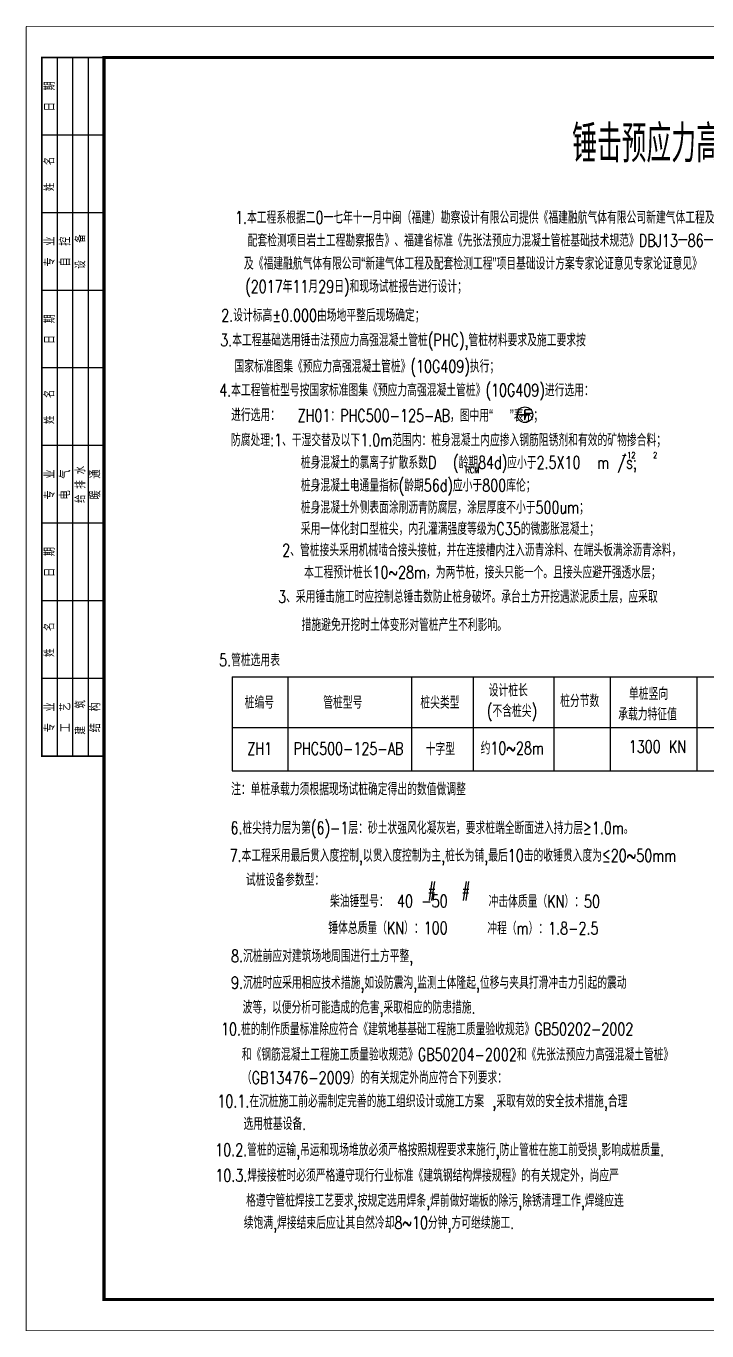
# Model space of a CAD drawing. Extents: x 5827 to 252697, y -546879 to 4066219.
# Drawn here: x 46554 to 68485, y -248210 to -206190 of the extents above; entities that cross this region are included whole.
import ezdxf

# ---------------------------------------------------------------- set-up
doc = ezdxf.new("R2010")
doc.units = 0
doc.header["$MEASUREMENT"] = 0
for name, color, linetype in [('DIMENSION', 3, 'Continuous'), ('FRAME', 3, 'Continuous'), ('填充', 8, 'Continuous')]:
    doc.layers.add(name, color=color, linetype=linetype)
doc.styles.add('DXFS', font='txt.shx', dxfattribs={"width": 0.7, "bigfont": 'dxfs.shx'})

# ---------------------------------------------------------------- blocks, each defined once
blk = doc.blocks.new('A$C2F0C53E4')
at = {"layer": 'FRAME', "lineweight": 18}
blk.add_line((0, 0), (0, 42000), dxfattribs=at)
at = {"layer": 'FRAME'}
for points in [[(10, 42010, 20, 20, 0), (10, 10, 20, 20, 0), (59410, 10, 20, 20, 0), (59410, 42010, 20, 20, 0)], [(2510, 41010, 100, 100, 0), (2510, 1010, 100, 100, 0), (58410, 1010, 100, 100, 0), (58410, 41010, 100, 100, 0)]]:
    blk.add_lwpolyline(points, format="xyseb", close=True, dxfattribs=at)
blk.add_lwpolyline([(2510, 41010, 50, 50, 0), (510, 41010, 50, 50, 0), (510, 18510, 50, 50, 0), (2510, 18510, 50, 50, 0)], format="xyseb", dxfattribs=at)
for points in [[(1010, 18510), (1010, 41010)], [(1510, 18510), (1510, 41010)], [(2010, 18510), (2010, 41010)], [(2510, 38510), (510, 38510)], [(2510, 36010), (510, 36010)], [(2510, 33510), (510, 33510)], [(2510, 31010), (510, 31010)], [(2510, 28510), (510, 28510)], [(2510, 26010), (510, 26010)], [(2510, 23510), (510, 23510)], [(2510, 21010), (510, 21010)]]:
    blk.add_lwpolyline(points, dxfattribs=at)
at = {"layer": 'FRAME', "char_height": 300, "attachment_point": 5, "rotation": 90, "style": 'DXFS'}
for s, insert, width in [('{\\f宋体|b0|i0|c134|p2;日\\Ftxt.shx,dxfs.shx|c134;  \\f宋体|b0|i0|c134|p2;期\\P}', (760, 39760), 1132.5), ('姓   名', (760, 37260), 1185), ('{\\f宋体|b0|i0|c134|p2;专\\Ftxt.shx,dxfs.shx|c134;  \\f宋体|b0|i0|c134|p2;业\\P}', (760, 34760), 1203.38), ('{\\f宋体|b0|i0|c134|p2;自\\Ftxt.shx,dxfs.shx|c134;  \\f宋体|b0|i0|c134|p2;控\\P}', (1260, 34760), 1148.25), ('设   备', (1760, 34760), 1227), ('{\\f宋体|b0|i0|c134|p2;日\\Ftxt.shx,dxfs.shx|c134;  \\f宋体|b0|i0|c134|p2;期\\P}', (760, 32260), 1132.5), ('姓   名', (760, 29760), 1185), ('给 排 水', (1760, 27260), 1352.62), ('{\\f宋体|b0|i0|c134|p2;专\\Ftxt.shx,dxfs.shx|c134;  \\f宋体|b0|i0|c134|p2;业\\P}', (760, 27260), 1203.38), ('{\\f宋体|b0|i0|c134|p2;电\\Ftxt.shx,dxfs.shx|c134;  \\f宋体|b0|i0|c134|p2;气\\P}', (1260, 27260), 1182.38), ('{\\f宋体|b0|i0|c134|p2;暖\\Ftxt.shx,dxfs.shx|c134;  \\f宋体|b0|i0|c134|p2;通\\P}', (2230, 27260), 1200.75), ('{\\f宋体|b0|i0|c134|p2;日\\Ftxt.shx,dxfs.shx|c134;  \\f宋体|b0|i0|c134|p2;期\\P}', (760, 24760), 1132.5), ('姓   名', (760, 22260), 1185), ('{\\f宋体|b0|i0|c134|p2;专\\Ftxt.shx,dxfs.shx|c134;  \\f宋体|b0|i0|c134|p2;业\\P}', (760, 19760), 1203.38), ('{\\f宋体|b0|i0|c134|p2;工\\Ftxt.shx,dxfs.shx|c134;  \\f宋体|b0|i0|c134|p2;艺\\P}', (1260, 19760), 1177.12), ('建   筑', (1760, 19760), 1206), ('{\\f宋体|b0|i0|c134|p2;结\\Ftxt.shx,dxfs.shx|c134;  \\f宋体|b0|i0|c134|p2;构\\P}', (2230, 19760), 1192.88)]:
    blk.add_mtext(s, dxfattribs=dict(at, insert=insert, width=width))

msp = doc.modelspace()

# ---------------------------------------------------------------- linework, layer by layer
at = {"layer": 'DIMENSION', "color": 1, "linetype": 'Continuous'}
for p, q in [((53192.047, -227149.819), (71770.889, -227149.819)), ((53192.047, -227149.819), (53192.047, -230169.041)), ((54982.506, -227149.819), (54982.506, -230169.041)), ((58972.769, -227149.819), (58972.769, -230169.041)), ((60957.694, -227149.819), (60957.694, -230169.041)), ((63549.694, -227149.819), (63549.694, -230169.041)), ((65364.032, -227149.819), (65364.032, -230169.041)), ((68155.512, -227149.819), (68155.512, -230169.041)), ((53192.047, -228775.554), (71770.889, -228775.554)), ((53192.047, -230169.041), (71770.889, -230169.041))]:
    msp.add_line(p, q, dxfattribs=at)
at = {"layer": 'DIMENSION', "color": 1, "linetype": 'Continuous', "const_width": 53.333}
for points in [[(62463.608, -218706.042), (62783.608, -218706.042)], [(62623.608, -218546.042), (62623.608, -218866.042)]]:
    msp.add_lwpolyline(points, dxfattribs=at)
at = {"layer": 'DIMENSION', "color": 1, "linetype": 'Continuous'}
msp.add_circle((62623.608, -218706.042), 250, dxfattribs=at)

# ---------------------------------------------------------------- block references
at = {"layer": '填充'}
msp.add_blockref('A$C2F0C53E4', (46554, -248209.5), dxfattribs=at)

# ---------------------------------------------------------------- texts
at = {"layer": 'DIMENSION', "style": 'DXFS', "width": 0.7}
msp.add_text('锤击预应力高强混凝土管桩设计说明', height=1200, dxfattribs=at).set_placement((64145.551, -210579.551))
at = {"layer": 'DIMENSION', "color": 1, "linetype": 'Continuous', "style": 'DXFS', "width": 0.75}
for s, height, p in [('1.本工程系根据二0一七年十一月中闽（福建）勘察设计有限公司提供《福建融航气体有限公司新建气体工程及', 400, (53285.595, -212553.9)), ('(2017年11月29日)和现场试桩报告进行设计；', 400, (53610.865, -214774.296)), ('进行选用：', 400, (53158.864, -218912.221)), ('ZH01：PHC500-125-AB，图中用“  ”表示；', 400, (55302.464, -218930.716)), ('防腐处理:1、干湿交替及以下1.0m范围内：桩身混凝土内应掺入钢筋阻锈剂和有效的矿物掺合料；', 400, (53153.611, -219720.673)), ('桩身混凝土的氯离子扩散系数D  (龄期84d)应小于2.5X10  m /s;', 400, (55404.679, -220443.633)), ('-12', 200, (65737.643, -220107.362)), ('2', 200, (66751.424, -220107.362)), ('RCM', 200, (60706.839, -220587.387)), ('桩身混凝土电通量指标(龄期56d)应小于800库伦；', 400, (55404.679, -221179.817)), ('桩身混凝土外侧表面涂刷沥青防腐层，涂层厚度不小于500um；', 400, (55404.679, -221889.137)), ('采用一体化封口型桩尖，内孔灌满强度等级为C35的微膨胀混凝土；', 400, (55404.679, -222576.316)), ('2、管桩接头采用机械啮合接头接桩，并在连接槽内注入沥青涂料、在端头板满涂沥青涂料，', 400, (54803.536, -223265.926)), ('3、采用锤击施工时应控制总锤击数防止桩身破坏。承台土方开挖遇淤泥质土层，应采取', 400, (54673.536, -224764.34)), ('措施避免开挖时土体变形对管桩产生不利影响。', 400, (55430.679, -225672.064)), ('桩编号', 400, (53596.229, -228173.456)), ('管桩型号', 400, (56126.297, -228173.456)), ('桩尖类型', 400, (59255.222, -228171.931)), ('设计桩长', 400, (61456.648, -227780.679)), ('桩分节数', 400, (63757.829, -228122.65)), ('单桩竖向', 400, (65976.671, -227890.161)), ('(不含桩尖)', 400, (61396.042, -228445.02)), ('承载力特征值', 400, (65628.862, -228552)), ('ZH1', 400, (53680.386, -229656.295)), ('PHC500-125-AB', 400, (55169.892, -229656.295)), ('十字型', 400, (59425.995, -229671.516)), ('约10~28m', 400, (61195.399, -229642.292)), ('1300 KN', 400, (65968.285, -229593.103)), ('注：单桩承载力须根据现场试桩确定得出的数值做调整', 400, (53159.427, -230961.917)), ('6.桩尖持力层为第(6)-1层：砂土状强风化凝灰岩，要求桩端全断面进入持力层≥1.0m。', 400, (53136.875, -232210.874))]:
    msp.add_text(s, height=height, dxfattribs=at).set_placement(p)
at = {"layer": 'DIMENSION', "color": 6, "linetype": 'Continuous', "style": 'DXFS', "width": 0.75}
msp.add_text('配套检测项目岩土工程勘察报告》、福建省标准《先张法预应力混凝土管桩基础技术规范》DBJ13一86一2007', height=400, dxfattribs=at).set_placement((53690.365, -213294.796))
at = {"layer": 'DIMENSION', "color": 1, "linetype": 'Continuous', "ltscale": 1000, "style": 'DXFS', "width": 0.75}
msp.add_text('及《福建融航气体有限公司“新建气体工程及配套检测工程”项目基础设计方案专家论证意见专家论证意见》', height=400, dxfattribs=at).set_placement((53571.865, -214034.296))
at = {"layer": 'DIMENSION', "linetype": 'Continuous', "style": 'DXFS', "width": 0.75}
for s, p in [('2.设计标高%%p0.000由场地平整后现场确定；  ', (52839.945, -215704.421)), ('3.本工程基础选用锤击法预应力高强混凝土管桩(PHC),管桩材料要求及施工要求按', (52808.054, -216502.217)), ('国家标准图集《预应力高强混凝土管桩》(10G409)执行；', (53264.062, -217346.008)), ('4.本工程管桩型号按国家标准图集《预应力高强混凝土管桩》(10G409)进行选用：', (52774.792, -218113.876)), ('5.管桩选用表', (52772.483, -226807.095)), ('7.本工程采用最后贯入度控制,以贯入度控制为主,桩长为铺,最后10击的收锤贯入度为≤20~50mm', (53109.355, -233099.671)), ('试桩设备参数型：', (53637.125, -233882.283)), ('#', (59487.26, -234213.233)), ('#', (60586.893, -234213.529)), ('柴油锤型号： 40 -50', (56345.192, -234568.143)), ('冲击体质量（KN）：50', (61452.326, -234577.194)), ('锤体总质量（KN）：100', (56289.045, -235432.746)), ('冲程（m）：1.8-2.5', (61410.305, -235442.264)), ('8.沉桩前应对建筑场地周围进行土方平整,', (53156.815, -236335.708)), ('9.沉桩时应采用相应技术措施,如设防震沟,监测土体隆起,位移与夹具打滑冲击力引起的震动', (53156.815, -237195.245)), ('波等，以便分析可能造成的危害,采取相应的防患措施.', (53530.243, -237989.109)), ('10.桩的制作质量标准除应符合《建筑地基基础工程施工质量验收规范》GB50202-2002', (52832.255, -238689.571)), ('和《钢筋混凝土工程施工质量验收规范》GB50204-2002和《先张法预应力高强混凝土管桩》', (53502.622, -239508.559)), ('（GB13476-2009）的有关规定外尚应符合下列要求：', (53502.622, -240252.734)), ('10.1.在沉桩施工前必需制定完善的施工组织设计或施工方案 ,采取有效的安全技术措施,合理', (52716.882, -241009.811)), ('选用桩基设备.', (53558.294, -241738.7)), ('10.2.管桩的运输,吊运和现场堆放必须严格按照规程要求来施行,防止管桩在施工前受损,影响成桩质量.', (52648.004, -242578.141)), ('10.3.焊接接桩时必须严格遵守现行行业标准《建筑钢结构焊接规程》的有关规定外，尚应严', (52651.291, -243403.034)), ('格遵守管桩焊接工艺要求,按规定选用焊条,焊前做好端板的除污,除锈清理工作,焊缝应连', (53641.211, -244213.385)), ('续饱满,焊接结束后应让其自然冷却8~10分钟,方可继续施工.', (53565.61, -244926.771))]:
    msp.add_text(s, height=400, dxfattribs=at).set_placement(p)
at = {"layer": 'DIMENSION', "color": 6, "linetype": 'Continuous', "ltscale": 1000, "style": 'DXFS', "width": 0.75}
msp.add_text('本工程预计桩长10~28m，为两节桩，接头只能一个。且接头应避开强透水层；', height=400, dxfattribs=at).set_placement((55508.679, -223980.121))

doc.saveas('drawing.dxf')
